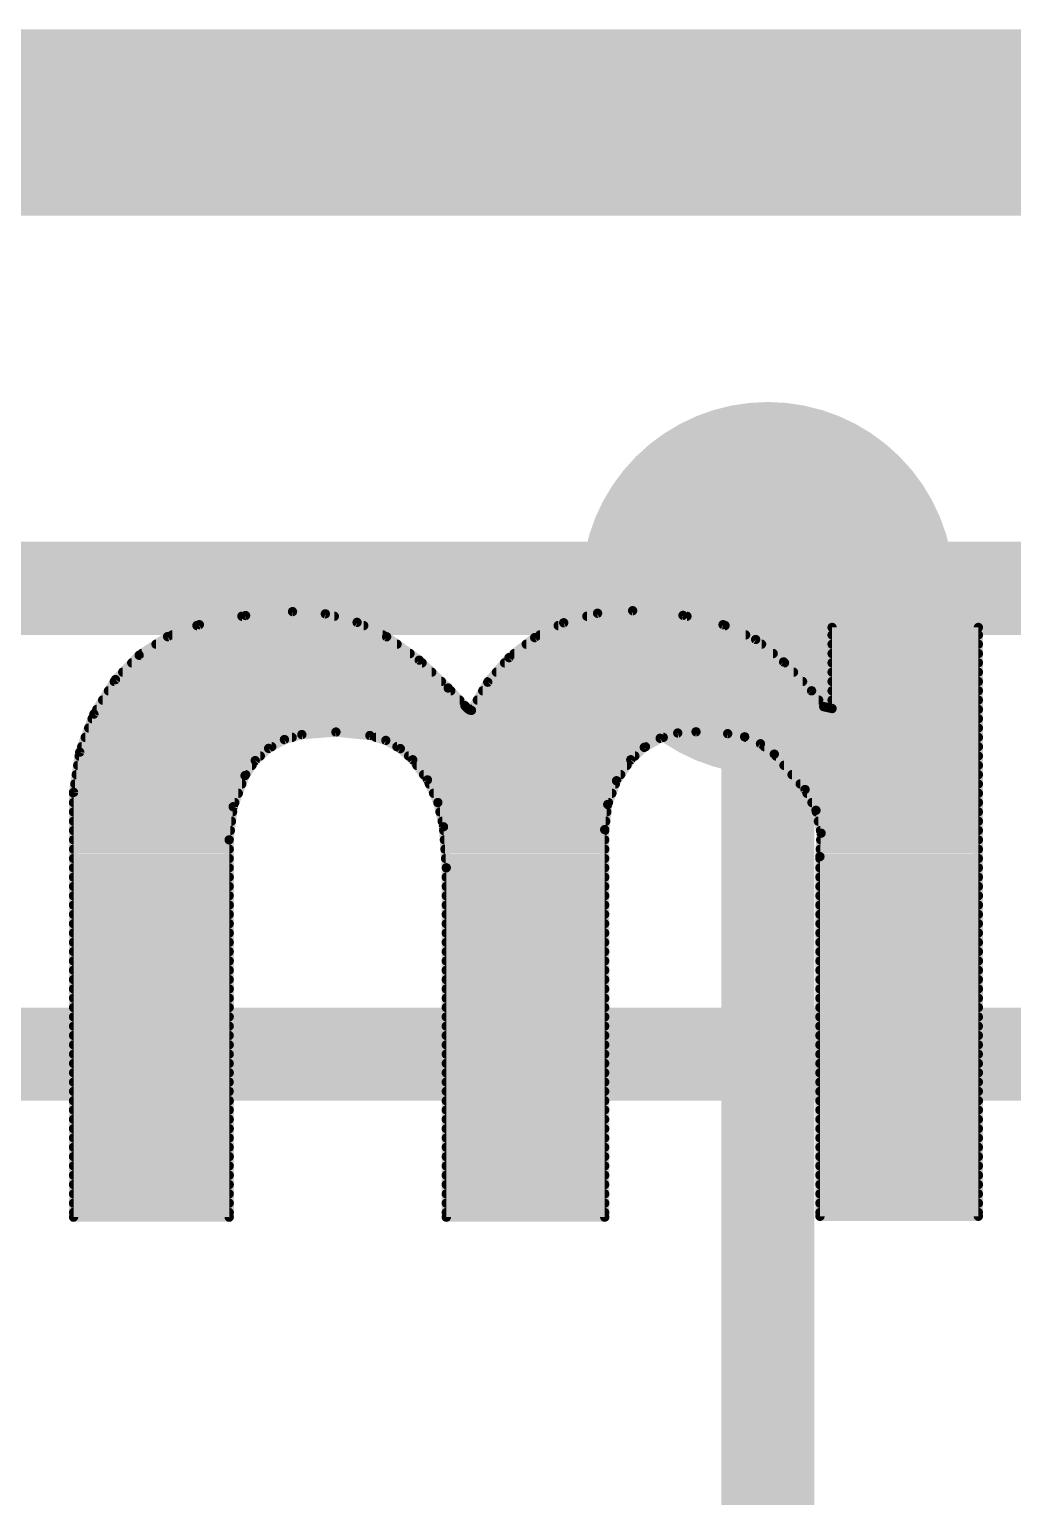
# Model space of a CAD drawing. Extents: x -15.6 to 66.2, y -11.4 to 53.5.
# Drawn here: x 18.307 to 20.987, y 22.924 to 26.924 of the extents above; entities that cross this region are included whole.
import ezdxf

# ---------------------------------------------------------------- set-up
doc = ezdxf.new("R2010")
doc.units = 0
for name, color, linetype in [('1', 12, 'CONTINUOUS'), ('16', 132, 'CONTINUOUS'), ('18', 110, 'CONTINUOUS'), ('22', 40, 'CONTINUOUS')]:
    doc.layers.add(name, color=color, linetype=linetype)

# ---------------------------------------------------------------- blocks, each defined once
blk = doc.blocks.new('ROUNDV')
at = {"const_width": 0.5}
blk.add_lwpolyline([(0, -0.25, 1), (0, 0.25, 1), (0, -0.25)], format="xyb", dxfattribs=at)

msp = doc.modelspace()

# ---------------------------------------------------------------- linework, layer by layer
at = {"layer": '1', "const_width": 0.254}
for points in [[(20.32, 25.4), (17.78, 25.4)], [(20.32, 25.4), (39.37, 25.4)], [(16.51, 24.13), (22.86, 24.13)]]:
    msp.add_lwpolyline(points, dxfattribs=at)
at = {"layer": '1', "const_width": 0.127}
for points in [[(20.32, 25.4635, 1), (20.32, 25.3365)], [(20.32, 25.3365, 1), (20.32, 25.4635)]]:
    msp.add_lwpolyline(points, format="xyb", dxfattribs=at)
at = {"layer": '16'}
for points, const_width in [([(27.94, 26.67), (3.81, 26.67)], 0.508), ([(20.32, 21.59), (20.32, 25.4)], 0.254)]:
    msp.add_lwpolyline(points, dxfattribs=dict(at, const_width=const_width))
at = {"layer": '16', "const_width": 0.127}
msp.add_lwpolyline([(20.3835, 25.4, 1), (20.2565, 25.4)], format="xyb", dxfattribs=at)
at = {"layer": '22', "const_width": 0.0254}
for points in [[(18.8966, 25.3258), (18.7706, 25.3009)], [(18.8866, 25.3238), (19.1385, 25.3238)], [(19.0246, 25.3365), (18.8966, 25.3258)], [(19.114, 25.3304), (19.0246, 25.3365)], [(19.2006, 25.3072), (19.114, 25.3304)], [(19.856, 25.3321), (19.7637, 25.306)], [(19.8268, 25.3238), (20.0997, 25.3238)], [(19.9517, 25.339), (19.856, 25.3321)], [(20.0889, 25.3263), (19.9517, 25.339)], [(20.1981, 25.3009), (20.0889, 25.3263)], [(18.7706, 25.3009), (18.684, 25.2682)], [(18.6966, 25.273), (19.2707, 25.273)], [(18.764, 25.2984), (19.2186, 25.2984)], [(19.2811, 25.2679), (19.2006, 25.3072)], [(19.7637, 25.306), (19.6847, 25.2657)], [(19.6991, 25.273), (20.2595, 25.273)], [(19.7488, 25.2984), (20.2036, 25.2984)], [(20.287, 25.2605), (20.1981, 25.3009)], [(20.894, 25.2933), (20.4953, 25.2933)], [(20.4953, 25.2933), (20.4953, 25.0723)], [(20.4953, 25.273), (20.894, 25.273)], [(20.894, 23.688), (20.894, 25.2933)], [(18.684, 25.2682), (18.6065, 25.2175)], [(18.6525, 25.2476), (19.3094, 25.2476)], [(19.37, 25.2041), (19.2811, 25.2679)], [(19.6847, 25.2657), (19.6149, 25.211)], [(19.6616, 25.2476), (20.3031, 25.2476)], [(20.3632, 25.1993), (20.287, 25.2605)], [(20.4953, 25.2476), (20.894, 25.2476)], [(18.6065, 25.2175), (18.542, 25.1511)], [(18.5864, 25.1968), (19.3776, 25.1968)], [(18.6137, 25.2222), (19.3448, 25.2222)], [(19.4488, 25.1282), (19.37, 25.2041)], [(19.6149, 25.211), (19.5567, 25.1441)], [(19.6025, 25.1968), (20.3656, 25.1968)], [(19.6291, 25.2222), (20.3347, 25.2222)], [(20.4394, 25.1206), (20.3632, 25.1993)], [(20.4953, 25.2222), (20.894, 25.2222)], [(20.4953, 25.1968), (20.894, 25.1968)], [(18.542, 25.1511), (18.4832, 25.0572)], [(18.5617, 25.1714), (19.404, 25.1714)], [(19.5804, 25.1714), (20.3902, 25.1714)], [(20.4953, 25.1714), (20.894, 25.1714)], [(18.5229, 25.1206), (19.456, 25.1206)], [(18.5388, 25.146), (19.4303, 25.146)], [(19.4945, 25.08), (19.4488, 25.1282)], [(19.5567, 25.1441), (19.5123, 25.0673)], [(19.5431, 25.1206), (20.4394, 25.1206)], [(19.5583, 25.146), (20.4148, 25.146)], [(20.4724, 25.0774), (20.4394, 25.1206)], [(20.4953, 25.146), (20.894, 25.146)], [(20.4953, 25.1206), (20.894, 25.1206)], [(18.507, 25.0952), (19.4801, 25.0952)], [(19.5036, 25.0709), (19.4945, 25.08)], [(19.5076, 25.0682), (19.5036, 25.0709)], [(19.5284, 25.0952), (20.4588, 25.0952)], [(20.4953, 25.0723), (20.4724, 25.0774)], [(20.4953, 25.0952), (20.894, 25.0952)], [(18.4832, 25.0572), (18.4445, 24.9533)], [(18.4784, 25.0444), (20.894, 25.0444)], [(18.4911, 25.0698), (19.5052, 25.0698)], [(19.5123, 25.0673), (19.5076, 25.0682)], [(19.5137, 25.0698), (20.894, 25.0698)], [(18.4595, 24.9936), (19.0234, 24.9936)], [(18.469, 25.019), (20.894, 25.019)], [(19.0025, 24.9877), (19.05, 25.0012)], [(19.05, 25.0012), (19.1428, 25.0082)], [(19.1428, 25.0082), (19.2354, 24.9987)], [(19.2354, 24.9987), (19.2789, 24.9854)], [(19.252, 24.9936), (20.035, 24.9936)], [(19.9834, 24.9664), (20.0267, 24.9911)], [(20.0267, 24.9911), (20.0746, 25.0055)], [(20.0746, 25.0055), (20.1244, 25.0088)], [(20.1244, 25.0088), (20.2108, 25.0038)], [(20.2108, 25.0038), (20.2571, 24.9951)], [(20.2571, 24.9951), (20.3002, 24.9762)], [(20.2606, 24.9936), (20.894, 24.9936)], [(18.4445, 24.9533), (18.4277, 24.8437)], [(18.4501, 24.9682), (18.9677, 24.9682)], [(18.9229, 24.9303), (18.9594, 24.9636)], [(18.9594, 24.9636), (19.0025, 24.9877)], [(19.2789, 24.9854), (19.3185, 24.963)], [(19.3092, 24.9682), (19.9865, 24.9682)], [(19.3185, 24.963), (19.3523, 24.9326)], [(19.9466, 24.9326), (19.9834, 24.9664)], [(20.3002, 24.9762), (20.3378, 24.9479)], [(20.3108, 24.9682), (20.894, 24.9682)], [(18.439, 24.9174), (18.9141, 24.9174)], [(18.4429, 24.9428), (18.9367, 24.9428)], [(18.8951, 24.8895), (18.9229, 24.9303)], [(19.3409, 24.9428), (19.9577, 24.9428)], [(19.3523, 24.9326), (19.3924, 24.8777)], [(19.3634, 24.9174), (19.9363, 24.9174)], [(19.9079, 24.8754), (19.9466, 24.9326)], [(20.3378, 24.9479), (20.4216, 24.8514)], [(20.3422, 24.9428), (20.894, 24.9428)], [(20.3643, 24.9174), (20.894, 24.9174)], [(18.4351, 24.892), (18.8968, 24.892)], [(18.8629, 24.8045), (18.8951, 24.8895)], [(19.3819, 24.892), (19.9191, 24.892)], [(19.3924, 24.8777), (19.4207, 24.816)], [(19.8837, 24.8107), (19.9079, 24.8754)], [(20.3863, 24.892), (20.894, 24.892)], [(18.4277, 24.8437), (18.4277, 23.6855)], [(18.4277, 24.8412), (18.8768, 24.8412)], [(18.4312, 24.8666), (18.8864, 24.8666)], [(19.3975, 24.8666), (19.9046, 24.8666)], [(19.4091, 24.8412), (19.8951, 24.8412)], [(20.4084, 24.8666), (20.894, 24.8666)], [(20.4216, 24.8514), (20.4514, 24.7948)], [(20.427, 24.8412), (20.894, 24.8412)], [(18.4277, 24.8158), (18.8671, 24.8158)], [(18.8519, 24.7142), (18.8629, 24.8045)], [(19.4207, 24.816), (19.4361, 24.7498)], [(19.4207, 24.8158), (19.8856, 24.8158)], [(19.8755, 24.7421), (19.8837, 24.8107)], [(20.4404, 24.8158), (20.894, 24.8158)], [(20.4514, 24.7948), (20.4653, 24.7324)], [(18.4277, 24.7904), (18.8611, 24.7904)], [(18.4277, 24.765), (18.8581, 24.765)], [(19.4266, 24.7904), (19.8813, 24.7904)], [(19.4326, 24.765), (19.8782, 24.765)], [(20.4524, 24.7904), (20.894, 24.7904)], [(20.458, 24.765), (20.894, 24.765)], [(18.4277, 24.7396), (18.855, 24.7396)], [(18.4277, 24.7142), (18.8519, 24.7142)], [(18.8519, 23.6855), (18.8519, 24.7142)], [(19.4361, 24.7498), (19.4437, 24.638)], [(19.4368, 24.7396), (19.8755, 24.7396)], [(19.4385, 24.7142), (19.8755, 24.7142)], [(19.8755, 23.6855), (19.8755, 24.7421)], [(20.4653, 24.7324), (20.4622, 24.6685)], [(20.4637, 24.7396), (20.894, 24.7396)], [(20.4644, 24.7142), (20.894, 24.7142)], [(18.4277, 24.6888), (18.8519, 24.6888)], [(19.4402, 24.6888), (19.8755, 24.6888)], [(20.4632, 24.6888), (20.894, 24.6888)], [(18.4277, 24.6634), (18.8519, 24.6634)], [(18.4277, 24.638), (18.8519, 24.638)], [(19.442, 24.6634), (19.8755, 24.6634)], [(19.4437, 24.638), (19.4437, 23.6855)], [(19.4437, 24.638), (19.8755, 24.638)], [(20.4622, 24.6685), (20.4622, 23.688)], [(20.4622, 24.6634), (20.894, 24.6634)], [(20.4622, 24.638), (20.894, 24.638)], [(18.4277, 24.6126), (18.8519, 24.6126)], [(19.4437, 24.6126), (19.8755, 24.6126)], [(20.4622, 24.6126), (20.894, 24.6126)], [(18.4277, 24.5872), (18.8519, 24.5872)], [(18.4277, 24.5618), (18.8519, 24.5618)], [(19.4437, 24.5872), (19.8755, 24.5872)], [(19.4437, 24.5618), (19.8755, 24.5618)], [(20.4622, 24.5872), (20.894, 24.5872)], [(20.4622, 24.5618), (20.894, 24.5618)], [(18.4277, 24.5364), (18.8519, 24.5364)], [(18.4277, 24.511), (18.8519, 24.511)], [(19.4437, 24.5364), (19.8755, 24.5364)], [(19.4437, 24.511), (19.8755, 24.511)], [(20.4622, 24.5364), (20.894, 24.5364)], [(20.4622, 24.511), (20.894, 24.511)], [(18.4277, 24.4856), (18.8519, 24.4856)], [(19.4437, 24.4856), (19.8755, 24.4856)], [(20.4622, 24.4856), (20.894, 24.4856)], [(18.4277, 24.4602), (18.8519, 24.4602)], [(18.4277, 24.4348), (18.8519, 24.4348)], [(19.4437, 24.4602), (19.8755, 24.4602)], [(19.4437, 24.4348), (19.8755, 24.4348)], [(20.4622, 24.4602), (20.894, 24.4602)], [(20.4622, 24.4348), (20.894, 24.4348)], [(18.4277, 24.4094), (18.8519, 24.4094)], [(19.4437, 24.4094), (19.8755, 24.4094)], [(20.4622, 24.4094), (20.894, 24.4094)], [(18.4277, 24.384), (18.8519, 24.384)], [(18.4277, 24.3586), (18.8519, 24.3586)], [(19.4437, 24.384), (19.8755, 24.384)], [(19.4437, 24.3586), (19.8755, 24.3586)], [(20.4622, 24.384), (20.894, 24.384)], [(20.4622, 24.3586), (20.894, 24.3586)], [(18.4277, 24.3332), (18.8519, 24.3332)], [(19.4437, 24.3332), (19.8755, 24.3332)], [(20.4622, 24.3332), (20.894, 24.3332)], [(18.4277, 24.3078), (18.8519, 24.3078)], [(18.4277, 24.2824), (18.8519, 24.2824)], [(19.4437, 24.3078), (19.8755, 24.3078)], [(19.4437, 24.2824), (19.8755, 24.2824)], [(20.4622, 24.3078), (20.894, 24.3078)], [(20.4622, 24.2824), (20.894, 24.2824)], [(18.4277, 24.257), (18.8519, 24.257)], [(18.4277, 24.2316), (18.8519, 24.2316)], [(19.4437, 24.257), (19.8755, 24.257)], [(19.4437, 24.2316), (19.8755, 24.2316)], [(20.4622, 24.257), (20.894, 24.257)], [(20.4622, 24.2316), (20.894, 24.2316)], [(18.4277, 24.2062), (18.8519, 24.2062)], [(19.4437, 24.2062), (19.8755, 24.2062)], [(20.4622, 24.2062), (20.894, 24.2062)], [(18.4277, 24.1808), (18.8519, 24.1808)], [(18.4277, 24.1554), (18.8519, 24.1554)], [(19.4437, 24.1808), (19.8755, 24.1808)], [(19.4437, 24.1554), (19.8755, 24.1554)], [(20.4622, 24.1808), (20.894, 24.1808)], [(20.4622, 24.1554), (20.894, 24.1554)], [(18.4277, 24.13), (18.8519, 24.13)], [(19.4437, 24.13), (19.8755, 24.13)], [(20.4622, 24.13), (20.894, 24.13)], [(18.4277, 24.1046), (18.8519, 24.1046)], [(18.4277, 24.0792), (18.8519, 24.0792)], [(19.4437, 24.1046), (19.8755, 24.1046)], [(19.4437, 24.0792), (19.8755, 24.0792)], [(20.4622, 24.1046), (20.894, 24.1046)], [(20.4622, 24.0792), (20.894, 24.0792)], [(18.4277, 24.0538), (18.8519, 24.0538)], [(19.4437, 24.0538), (19.8755, 24.0538)], [(20.4622, 24.0538), (20.894, 24.0538)], [(18.4277, 24.0284), (18.8519, 24.0284)], [(18.4277, 24.003), (18.8519, 24.003)], [(19.4437, 24.0284), (19.8755, 24.0284)], [(19.4437, 24.003), (19.8755, 24.003)], [(20.4622, 24.0284), (20.894, 24.0284)], [(20.4622, 24.003), (20.894, 24.003)], [(18.4277, 23.9776), (18.8519, 23.9776)], [(18.4277, 23.9522), (18.8519, 23.9522)], [(19.4437, 23.9776), (19.8755, 23.9776)], [(19.4437, 23.9522), (19.8755, 23.9522)], [(20.4622, 23.9776), (20.894, 23.9776)], [(20.4622, 23.9522), (20.894, 23.9522)], [(18.4277, 23.9268), (18.8519, 23.9268)], [(19.4437, 23.9268), (19.8755, 23.9268)], [(20.4622, 23.9268), (20.894, 23.9268)], [(18.4277, 23.9014), (18.8519, 23.9014)], [(18.4277, 23.876), (18.8519, 23.876)], [(19.4437, 23.9014), (19.8755, 23.9014)], [(19.4437, 23.876), (19.8755, 23.876)], [(20.4622, 23.9014), (20.894, 23.9014)], [(20.4622, 23.876), (20.894, 23.876)], [(18.4277, 23.8506), (18.8519, 23.8506)], [(19.4437, 23.8506), (19.8755, 23.8506)], [(20.4622, 23.8506), (20.894, 23.8506)], [(18.4277, 23.8252), (18.8519, 23.8252)], [(18.4277, 23.7998), (18.8519, 23.7998)], [(19.4437, 23.8252), (19.8755, 23.8252)], [(19.4437, 23.7998), (19.8755, 23.7998)], [(20.4622, 23.8252), (20.894, 23.8252)], [(20.4622, 23.7998), (20.894, 23.7998)], [(18.4277, 23.7744), (18.8519, 23.7744)], [(19.4437, 23.7744), (19.8755, 23.7744)], [(20.4622, 23.7744), (20.894, 23.7744)], [(18.4277, 23.749), (18.8519, 23.749)], [(18.4277, 23.7236), (18.8519, 23.7236)], [(19.4437, 23.749), (19.8755, 23.749)], [(19.4437, 23.7236), (19.8755, 23.7236)], [(20.4622, 23.749), (20.894, 23.749)], [(20.4622, 23.7236), (20.894, 23.7236)], [(18.4277, 23.6982), (18.8519, 23.6982)], [(18.4277, 23.6855), (18.8519, 23.6855)], [(19.4437, 23.6982), (19.8755, 23.6982)], [(19.4437, 23.6855), (19.8755, 23.6855)], [(20.4622, 23.6982), (20.894, 23.6982)], [(20.4622, 23.688), (20.894, 23.688)]]:
    msp.add_lwpolyline(points, dxfattribs=at)
at = {"layer": '22', "const_width": 0.0127}
for points in [[(18.8866, 25.3302, 1), (18.8866, 25.3175)], [(18.8961, 25.3321, 1), (18.8971, 25.3195)], [(18.8978, 25.3196, 1), (18.8954, 25.332)], [(19.025, 25.3428, 1), (19.0242, 25.3302)], [(19.0251, 25.3302, 1), (19.0241, 25.3428)], [(19.1156, 25.3365, 1), (19.1124, 25.3242)], [(19.1136, 25.324, 1), (19.1144, 25.3367)], [(19.1385, 25.3175, 1), (19.1385, 25.3302)], [(19.8268, 25.3302, 1), (19.8268, 25.3175)], [(19.8556, 25.3384, 1), (19.8565, 25.3257)], [(19.8577, 25.3259, 1), (19.8543, 25.3382)], [(19.9523, 25.3453, 1), (19.9511, 25.3327)], [(19.9522, 25.3327, 1), (19.9512, 25.3453)], [(20.0903, 25.3325, 1), (20.0875, 25.3201)], [(20.0883, 25.32, 1), (20.0895, 25.3326)], [(20.0997, 25.3175, 1), (20.0997, 25.3302)], [(18.6966, 25.2794, 1), (18.6966, 25.2666)], [(18.764, 25.3048, 1), (18.764, 25.292)], [(18.7694, 25.3071, 1), (18.7718, 25.2947)], [(18.7728, 25.295, 1), (18.7684, 25.3068)], [(19.2034, 25.3129, 1), (19.1978, 25.3015)], [(19.1989, 25.3011, 1), (19.2022, 25.3133)], [(19.2186, 25.292, 1), (19.2186, 25.3048)], [(19.2707, 25.2666, 1), (19.2707, 25.2794)], [(19.6991, 25.2794, 1), (19.6991, 25.2666)], [(19.7488, 25.3048, 1), (19.7488, 25.292)], [(19.762, 25.3121, 1), (19.7654, 25.2999)], [(19.7666, 25.3003, 1), (19.7608, 25.3117)], [(20.2007, 25.3067, 1), (20.1955, 25.2951)], [(20.1967, 25.2947, 1), (20.1995, 25.3071)], [(20.2036, 25.292, 1), (20.2036, 25.3048)], [(20.2595, 25.2666, 1), (20.2595, 25.2794)], [(20.5017, 25.2933, 1), (20.4889, 25.2933)], [(20.4953, 25.2794, 1), (20.4953, 25.2666)], [(20.4953, 25.2997, 1), (20.4953, 25.287)], [(20.9004, 25.2933, 1), (20.8877, 25.2933)], [(20.894, 25.287, 1), (20.894, 25.2997)], [(20.894, 25.2666, 1), (20.894, 25.2794)], [(18.6525, 25.254, 1), (18.6525, 25.2413)], [(18.6817, 25.2742, 1), (18.6862, 25.2623)], [(18.6874, 25.2629, 1), (18.6805, 25.2736)], [(19.2848, 25.2731, 1), (19.2774, 25.2627)], [(19.2783, 25.2622, 1), (19.2839, 25.2736)], [(19.3094, 25.2413, 1), (19.3094, 25.254)], [(19.6616, 25.254, 1), (19.6616, 25.2413)], [(19.6818, 25.2713, 1), (19.6876, 25.26)], [(19.6886, 25.2607, 1), (19.6808, 25.2707)], [(20.291, 25.2654, 1), (20.2831, 25.2555)], [(20.2844, 25.2547, 1), (20.2897, 25.2662)], [(20.3031, 25.2413, 1), (20.3031, 25.254)], [(20.4953, 25.254, 1), (20.4953, 25.2413)], [(20.894, 25.2413, 1), (20.894, 25.254)], [(18.5864, 25.2032, 1), (18.5864, 25.1904)], [(18.603, 25.2228, 1), (18.61, 25.2122)], [(18.6111, 25.2131, 1), (18.602, 25.2219)], [(18.6137, 25.2286, 1), (18.6137, 25.2158)], [(19.3448, 25.2158, 1), (19.3448, 25.2286)], [(19.3744, 25.2087, 1), (19.3656, 25.1995)], [(19.3663, 25.1989, 1), (19.3737, 25.2093)], [(19.3776, 25.1904, 1), (19.3776, 25.2032)], [(19.6025, 25.2032, 1), (19.6025, 25.1904)], [(19.6109, 25.216, 1), (19.6188, 25.206)], [(19.6196, 25.2069, 1), (19.6101, 25.2152)], [(19.6291, 25.2286, 1), (19.6291, 25.2158)], [(20.3347, 25.2158, 1), (20.3347, 25.2286)], [(20.3678, 25.2037, 1), (20.3586, 25.1949)], [(20.3592, 25.1943, 1), (20.3672, 25.2043)], [(20.3656, 25.1904, 1), (20.3656, 25.2032)], [(20.4953, 25.2286, 1), (20.4953, 25.2158)], [(20.4953, 25.2032, 1), (20.4953, 25.1904)], [(20.894, 25.2158, 1), (20.894, 25.2286)], [(20.894, 25.1904, 1), (20.894, 25.2032)], [(18.5474, 25.1477, 1), (18.5366, 25.1545)], [(18.5617, 25.1778, 1), (18.5617, 25.1651)], [(19.404, 25.1651, 1), (19.404, 25.1778)], [(19.5804, 25.1778, 1), (19.5804, 25.1651)], [(20.3902, 25.1651, 1), (20.3902, 25.1778)], [(20.4953, 25.1778, 1), (20.4953, 25.1651)], [(20.894, 25.1651, 1), (20.894, 25.1778)], [(18.5229, 25.127, 1), (18.5229, 25.1142)], [(18.5388, 25.1524, 1), (18.5388, 25.1396)], [(18.5374, 25.1555, 1), (18.5466, 25.1467)], [(19.4303, 25.1396, 1), (19.4303, 25.1524)], [(19.4534, 25.1326, 1), (19.4442, 25.1238)], [(19.4444, 25.1236, 1), (19.4532, 25.1328)], [(19.456, 25.1142, 1), (19.456, 25.127)], [(19.5431, 25.127, 1), (19.5431, 25.1142)], [(19.5519, 25.1483, 1), (19.5615, 25.1399)], [(19.5622, 25.1409, 1), (19.5512, 25.1473)], [(19.5583, 25.1524, 1), (19.5583, 25.1396)], [(20.4148, 25.1396, 1), (20.4148, 25.1524)], [(20.4444, 25.1245, 1), (20.4344, 25.1167)], [(20.4348, 25.1162, 1), (20.444, 25.125)], [(20.4394, 25.1142, 1), (20.4394, 25.127)], [(20.4953, 25.1524, 1), (20.4953, 25.1396)], [(20.4953, 25.127, 1), (20.4953, 25.1142)], [(20.894, 25.1396, 1), (20.894, 25.1524)], [(20.894, 25.1142, 1), (20.894, 25.127)], [(18.507, 25.1016, 1), (18.507, 25.0889)], [(19.4801, 25.0889, 1), (19.4801, 25.1016)], [(19.499, 25.0845, 1), (19.49, 25.0755)], [(19.4899, 25.0756, 1), (19.4991, 25.0844)], [(19.5071, 25.0762, 1), (19.5001, 25.0656)], [(19.5284, 25.1016, 1), (19.5284, 25.0889)], [(20.4588, 25.0889, 1), (20.4588, 25.1016)], [(20.4738, 25.0836, 1), (20.471, 25.0712)], [(20.4674, 25.0735, 1), (20.4774, 25.0813)], [(20.4953, 25.1016, 1), (20.4953, 25.0889)], [(20.4939, 25.0661, 1), (20.4967, 25.0785)], [(20.894, 25.0889, 1), (20.894, 25.1016)], [(18.4784, 25.0508, 1), (18.4784, 25.038)], [(18.4778, 25.0605, 1), (18.4885, 25.0538)], [(18.4891, 25.0549, 1), (18.4772, 25.0594)], [(18.4911, 25.0762, 1), (18.4911, 25.0634)], [(19.4991, 25.0664, 1), (19.5081, 25.0754)], [(19.5088, 25.0745, 1), (19.5064, 25.062)], [(19.504, 25.063, 1), (19.5111, 25.0735)], [(19.5052, 25.0634, 1), (19.5052, 25.0762)], [(19.5068, 25.0705, 1), (19.5178, 25.0641)], [(19.5137, 25.0762, 1), (19.5137, 25.0634)], [(19.5111, 25.0611, 1), (19.5135, 25.0735)], [(20.4889, 25.0723, 1), (20.5017, 25.0723)], [(20.894, 25.0634, 1), (20.894, 25.0762)], [(20.894, 25.038, 1), (20.894, 25.0508)], [(18.4595, 25, 1), (18.4595, 24.9872)], [(18.469, 25.0254, 1), (18.469, 25.0127)], [(19.0234, 24.9872, 1), (19.0234, 25)], [(19.0495, 25.0075, 1), (19.0505, 24.9949)], [(19.0517, 24.9951, 1), (19.0483, 25.0073)], [(19.1435, 25.0145, 1), (19.1422, 25.0018)], [(19.1433, 25.0018, 1), (19.1423, 25.0145)], [(19.2373, 25.0048, 1), (19.2335, 24.9926)], [(19.2348, 24.9924, 1), (19.236, 25.005)], [(19.252, 25, 1), (19.252, 24.9872)], [(20.0249, 24.9972, 1), (20.0286, 24.985)], [(20.0299, 24.9856, 1), (20.0236, 24.9966)], [(20.035, 24.9872, 1), (20.035, 25)], [(20.0742, 25.0118, 1), (20.075, 24.9992)], [(20.0764, 24.9994, 1), (20.0727, 25.0116)], [(20.1248, 25.0151, 1), (20.124, 25.0025)], [(20.1248, 25.0025, 1), (20.124, 25.0151)], [(20.212, 25.01, 1), (20.2096, 24.9976)], [(20.2104, 24.9975, 1), (20.2112, 25.0101)], [(20.2596, 25.001, 1), (20.2545, 24.9893)], [(20.2606, 25, 1), (20.2606, 24.9872)], [(20.2559, 24.9889, 1), (20.2582, 25.0014)], [(20.894, 25.0127, 1), (20.894, 25.0254)], [(20.894, 24.9872, 1), (20.894, 25)], [(18.4508, 24.9523, 1), (18.4383, 24.9542)], [(18.4501, 24.9746, 1), (18.4501, 24.9618)], [(18.9563, 24.9691, 1), (18.9625, 24.958)], [(18.9637, 24.9589, 1), (18.9551, 24.9683)], [(18.9677, 24.9618, 1), (18.9677, 24.9746)], [(19.0008, 24.9938, 1), (19.0043, 24.9815)], [(19.0056, 24.9821, 1), (18.9994, 24.9932)], [(19.282, 24.9909, 1), (19.2758, 24.9798)], [(19.277, 24.9793, 1), (19.2807, 24.9914)], [(19.3092, 24.9746, 1), (19.3092, 24.9618)], [(19.3227, 24.9677, 1), (19.3142, 24.9583)], [(19.3153, 24.9575, 1), (19.3216, 24.9685)], [(19.9802, 24.9719, 1), (19.9865, 24.9609)], [(19.9877, 24.9617, 1), (19.9791, 24.9711)], [(19.9865, 24.9618, 1), (19.9865, 24.9746)], [(20.304, 24.9813, 1), (20.2963, 24.9711)], [(20.2976, 24.9704, 1), (20.3027, 24.982)], [(20.3108, 24.9746, 1), (20.3108, 24.9618)], [(20.894, 24.9618, 1), (20.894, 24.9746)], [(18.439, 24.9238, 1), (18.439, 24.911)], [(18.4429, 24.9492, 1), (18.4429, 24.9365)], [(18.4386, 24.9555, 1), (18.4505, 24.951)], [(18.9141, 24.911, 1), (18.9141, 24.9238)], [(18.9187, 24.935, 1), (18.9272, 24.9256)], [(18.9282, 24.9267, 1), (18.9177, 24.9339)], [(18.9367, 24.9365, 1), (18.9367, 24.9492)], [(19.3409, 24.9492, 1), (19.3409, 24.9365)], [(19.3574, 24.9363, 1), (19.3472, 24.9289)], [(19.3481, 24.9279, 1), (19.3565, 24.9373)], [(19.3634, 24.9238, 1), (19.3634, 24.911)], [(19.9363, 24.911, 1), (19.9363, 24.9238)], [(19.9423, 24.9373, 1), (19.9509, 24.9279)], [(19.9519, 24.929, 1), (19.9413, 24.9362)], [(19.9577, 24.9365, 1), (19.9577, 24.9492)], [(20.3426, 24.9521, 1), (20.333, 24.9437)], [(20.334, 24.9428, 1), (20.3416, 24.953)], [(20.3422, 24.9492, 1), (20.3422, 24.9365)], [(20.3643, 24.9238, 1), (20.3643, 24.911)], [(20.894, 24.9365, 1), (20.894, 24.9492)], [(20.894, 24.911, 1), (20.894, 24.9238)], [(18.4351, 24.8984, 1), (18.4351, 24.8856)], [(18.8899, 24.8931, 1), (18.9003, 24.8859)], [(18.901, 24.8872, 1), (18.8892, 24.8918)], [(18.8968, 24.8856, 1), (18.8968, 24.8984)], [(19.3819, 24.8984, 1), (19.3819, 24.8856)], [(19.3981, 24.8804, 1), (19.3866, 24.8751)], [(19.3872, 24.874, 1), (19.3975, 24.8815)], [(19.9026, 24.879, 1), (19.9131, 24.8718)], [(19.9138, 24.8732, 1), (19.9019, 24.8776)], [(19.9191, 24.8856, 1), (19.9191, 24.8984)], [(20.3863, 24.8984, 1), (20.3863, 24.8856)], [(20.894, 24.8856, 1), (20.894, 24.8984)], [(18.4341, 24.8437, 1), (18.4214, 24.8437)], [(18.4277, 24.8476, 1), (18.4277, 24.8348)], [(18.4214, 24.8447, 1), (18.434, 24.8427)], [(18.4312, 24.873, 1), (18.4312, 24.8603)], [(18.8768, 24.8348, 1), (18.8768, 24.8476)], [(18.8864, 24.8603, 1), (18.8864, 24.873)], [(19.3975, 24.873, 1), (19.3975, 24.8603)], [(19.4091, 24.8476, 1), (19.4091, 24.8348)], [(19.8951, 24.8348, 1), (19.8951, 24.8476)], [(19.9046, 24.8603, 1), (19.9046, 24.873)], [(20.4084, 24.873, 1), (20.4084, 24.8603)], [(20.4272, 24.8544, 1), (20.416, 24.8484)], [(20.4168, 24.8472, 1), (20.4264, 24.8556)], [(20.427, 24.8476, 1), (20.427, 24.8348)], [(20.894, 24.8603, 1), (20.894, 24.873)], [(20.894, 24.8348, 1), (20.894, 24.8476)], [(18.4277, 24.8222, 1), (18.4277, 24.8094)], [(18.4277, 24.7968, 1), (18.4277, 24.7841)], [(18.8692, 24.8037, 1), (18.8565, 24.8052)], [(18.8569, 24.8067, 1), (18.8688, 24.8022)], [(18.8611, 24.7841, 1), (18.8611, 24.7968)], [(18.8671, 24.8094, 1), (18.8671, 24.8222)], [(19.4207, 24.8222, 1), (19.4207, 24.8094)], [(19.4269, 24.8174, 1), (19.4145, 24.8145)], [(19.4149, 24.8133, 1), (19.4264, 24.8186)], [(19.4266, 24.7968, 1), (19.4266, 24.7841)], [(19.89, 24.8099, 1), (19.8774, 24.8114)], [(19.8778, 24.8129, 1), (19.8897, 24.8085)], [(19.8813, 24.7841, 1), (19.8813, 24.7968)], [(19.8856, 24.8094, 1), (19.8856, 24.8222)], [(20.4404, 24.8222, 1), (20.4404, 24.8094)], [(20.4576, 24.7962, 1), (20.4452, 24.7934)], [(20.4458, 24.7919, 1), (20.457, 24.7978)], [(20.4524, 24.7968, 1), (20.4524, 24.7841)], [(20.894, 24.8094, 1), (20.894, 24.8222)], [(20.894, 24.7841, 1), (20.894, 24.7968)], [(18.4277, 24.7714, 1), (18.4277, 24.7586)], [(18.8581, 24.7586, 1), (18.8581, 24.7714)], [(19.4326, 24.7714, 1), (19.4326, 24.7586)], [(19.8782, 24.7586, 1), (19.8782, 24.7714)], [(20.458, 24.7714, 1), (20.458, 24.7586)], [(20.894, 24.7586, 1), (20.894, 24.7714)], [(18.4277, 24.746, 1), (18.4277, 24.7333)], [(18.4277, 24.7206, 1), (18.4277, 24.7079)], [(18.8583, 24.7142, 1), (18.8455, 24.7142)], [(18.8519, 24.7079, 1), (18.8519, 24.7206)], [(18.855, 24.7333, 1), (18.855, 24.746)], [(19.4424, 24.7502, 1), (19.4298, 24.7494)], [(19.4299, 24.7484, 1), (19.4423, 24.7512)], [(19.4368, 24.746, 1), (19.4368, 24.7333)], [(19.4385, 24.7206, 1), (19.4385, 24.7079)], [(19.8819, 24.7421, 1), (19.8692, 24.7421)], [(19.8692, 24.7429, 1), (19.8818, 24.7413)], [(19.8755, 24.7333, 1), (19.8755, 24.746)], [(19.8755, 24.7079, 1), (19.8755, 24.7206)], [(20.4637, 24.746, 1), (20.4637, 24.7333)], [(20.4644, 24.7206, 1), (20.4644, 24.7079)], [(20.4716, 24.7321, 1), (20.4589, 24.7327)], [(20.4591, 24.731, 1), (20.4715, 24.7338)], [(20.894, 24.7333, 1), (20.894, 24.746)], [(20.894, 24.7079, 1), (20.894, 24.7206)], [(18.4277, 24.6952, 1), (18.4277, 24.6824)], [(18.8456, 24.715, 1), (18.8582, 24.7134)], [(18.8519, 24.6824, 1), (18.8519, 24.6952)], [(19.4402, 24.6952, 1), (19.4402, 24.6824)], [(19.8755, 24.6824, 1), (19.8755, 24.6952)], [(20.4632, 24.6952, 1), (20.4632, 24.6824)], [(20.894, 24.6824, 1), (20.894, 24.6952)], [(18.4277, 24.6698, 1), (18.4277, 24.6571)], [(18.4277, 24.6444, 1), (18.4277, 24.6317)], [(18.8519, 24.6571, 1), (18.8519, 24.6698)], [(18.8519, 24.6317, 1), (18.8519, 24.6444)], [(19.442, 24.6698, 1), (19.442, 24.6571)], [(19.4501, 24.638, 1), (19.4373, 24.638)], [(19.4437, 24.6444, 1), (19.4437, 24.6317)], [(19.4374, 24.6376, 1), (19.45, 24.6384)], [(19.8755, 24.6571, 1), (19.8755, 24.6698)], [(19.8755, 24.6317, 1), (19.8755, 24.6444)], [(20.4686, 24.6685, 1), (20.4558, 24.6685)], [(20.4622, 24.6698, 1), (20.4622, 24.6571)], [(20.4559, 24.6688, 1), (20.4685, 24.6682)], [(20.4622, 24.6444, 1), (20.4622, 24.6317)], [(20.894, 24.6571, 1), (20.894, 24.6698)], [(20.894, 24.6317, 1), (20.894, 24.6444)], [(18.4277, 24.619, 1), (18.4277, 24.6062)], [(18.8519, 24.6062, 1), (18.8519, 24.619)], [(19.4437, 24.619, 1), (19.4437, 24.6062)], [(19.8755, 24.6062, 1), (19.8755, 24.619)], [(20.4622, 24.619, 1), (20.4622, 24.6062)], [(20.894, 24.6062, 1), (20.894, 24.619)], [(18.4277, 24.5936, 1), (18.4277, 24.5809)], [(18.4277, 24.5682, 1), (18.4277, 24.5555)], [(18.8519, 24.5809, 1), (18.8519, 24.5936)], [(18.8519, 24.5555, 1), (18.8519, 24.5682)], [(19.4437, 24.5936, 1), (19.4437, 24.5809)], [(19.4437, 24.5682, 1), (19.4437, 24.5555)], [(19.8755, 24.5809, 1), (19.8755, 24.5936)], [(19.8755, 24.5555, 1), (19.8755, 24.5682)], [(20.4622, 24.5936, 1), (20.4622, 24.5809)], [(20.4622, 24.5682, 1), (20.4622, 24.5555)], [(20.894, 24.5809, 1), (20.894, 24.5936)], [(20.894, 24.5555, 1), (20.894, 24.5682)], [(18.4277, 24.5428, 1), (18.4277, 24.53)], [(18.4277, 24.5174, 1), (18.4277, 24.5047)], [(18.8519, 24.53, 1), (18.8519, 24.5428)], [(18.8519, 24.5047, 1), (18.8519, 24.5174)], [(19.4437, 24.5428, 1), (19.4437, 24.53)], [(19.4437, 24.5174, 1), (19.4437, 24.5047)], [(19.8755, 24.53, 1), (19.8755, 24.5428)], [(19.8755, 24.5047, 1), (19.8755, 24.5174)], [(20.4622, 24.5428, 1), (20.4622, 24.53)], [(20.4622, 24.5174, 1), (20.4622, 24.5047)], [(20.894, 24.53, 1), (20.894, 24.5428)], [(20.894, 24.5047, 1), (20.894, 24.5174)], [(18.4277, 24.492, 1), (18.4277, 24.4793)], [(18.8519, 24.4793, 1), (18.8519, 24.492)], [(19.4437, 24.492, 1), (19.4437, 24.4793)], [(19.8755, 24.4793, 1), (19.8755, 24.492)], [(20.4622, 24.492, 1), (20.4622, 24.4793)], [(20.894, 24.4793, 1), (20.894, 24.492)], [(18.4277, 24.4666, 1), (18.4277, 24.4538)], [(18.4277, 24.4412, 1), (18.4277, 24.4285)], [(18.8519, 24.4538, 1), (18.8519, 24.4666)], [(18.8519, 24.4285, 1), (18.8519, 24.4412)], [(19.4437, 24.4666, 1), (19.4437, 24.4538)], [(19.4437, 24.4412, 1), (19.4437, 24.4285)], [(19.8755, 24.4538, 1), (19.8755, 24.4666)], [(19.8755, 24.4285, 1), (19.8755, 24.4412)], [(20.4622, 24.4666, 1), (20.4622, 24.4538)], [(20.4622, 24.4412, 1), (20.4622, 24.4285)], [(20.894, 24.4538, 1), (20.894, 24.4666)], [(20.894, 24.4285, 1), (20.894, 24.4412)], [(18.4277, 24.4158, 1), (18.4277, 24.4031)], [(18.8519, 24.4031, 1), (18.8519, 24.4158)], [(19.4437, 24.4158, 1), (19.4437, 24.4031)], [(19.8755, 24.4031, 1), (19.8755, 24.4158)], [(20.4622, 24.4158, 1), (20.4622, 24.4031)], [(20.894, 24.4031, 1), (20.894, 24.4158)], [(18.4277, 24.3904, 1), (18.4277, 24.3776)], [(18.4277, 24.365, 1), (18.4277, 24.3523)], [(18.8519, 24.3776, 1), (18.8519, 24.3904)], [(18.8519, 24.3523, 1), (18.8519, 24.365)], [(19.4437, 24.3904, 1), (19.4437, 24.3776)], [(19.4437, 24.365, 1), (19.4437, 24.3523)], [(19.8755, 24.3776, 1), (19.8755, 24.3904)], [(19.8755, 24.3523, 1), (19.8755, 24.365)], [(20.4622, 24.3904, 1), (20.4622, 24.3776)], [(20.4622, 24.365, 1), (20.4622, 24.3523)], [(20.894, 24.3776, 1), (20.894, 24.3904)], [(20.894, 24.3523, 1), (20.894, 24.365)], [(18.4277, 24.3396, 1), (18.4277, 24.3269)], [(18.8519, 24.3269, 1), (18.8519, 24.3396)], [(19.4437, 24.3396, 1), (19.4437, 24.3269)], [(19.8755, 24.3269, 1), (19.8755, 24.3396)], [(20.4622, 24.3396, 1), (20.4622, 24.3269)], [(20.894, 24.3269, 1), (20.894, 24.3396)], [(18.4277, 24.3142, 1), (18.4277, 24.3014)], [(18.4277, 24.2888, 1), (18.4277, 24.2761)], [(18.8519, 24.3014, 1), (18.8519, 24.3142)], [(18.8519, 24.2761, 1), (18.8519, 24.2888)], [(19.4437, 24.3142, 1), (19.4437, 24.3014)], [(19.4437, 24.2888, 1), (19.4437, 24.2761)], [(19.8755, 24.3014, 1), (19.8755, 24.3142)], [(19.8755, 24.2761, 1), (19.8755, 24.2888)], [(20.4622, 24.3142, 1), (20.4622, 24.3014)], [(20.4622, 24.2888, 1), (20.4622, 24.2761)], [(20.894, 24.3014, 1), (20.894, 24.3142)], [(20.894, 24.2761, 1), (20.894, 24.2888)], [(18.4277, 24.2634, 1), (18.4277, 24.2507)], [(18.4277, 24.238, 1), (18.4277, 24.2252)], [(18.8519, 24.2507, 1), (18.8519, 24.2634)], [(18.8519, 24.2252, 1), (18.8519, 24.238)], [(19.4437, 24.238, 1), (19.4437, 24.2252)], [(19.4437, 24.2634, 1), (19.4437, 24.2507)], [(19.8755, 24.2507, 1), (19.8755, 24.2634)], [(19.8755, 24.2252, 1), (19.8755, 24.238)], [(20.4622, 24.238, 1), (20.4622, 24.2252)], [(20.4622, 24.2634, 1), (20.4622, 24.2507)], [(20.894, 24.2507, 1), (20.894, 24.2634)], [(20.894, 24.2252, 1), (20.894, 24.238)], [(18.4277, 24.2126, 1), (18.4277, 24.1999)], [(18.8519, 24.1999, 1), (18.8519, 24.2126)], [(19.4437, 24.2126, 1), (19.4437, 24.1999)], [(19.8755, 24.1999, 1), (19.8755, 24.2126)], [(20.4622, 24.2126, 1), (20.4622, 24.1999)], [(20.894, 24.1999, 1), (20.894, 24.2126)], [(18.4277, 24.1872, 1), (18.4277, 24.1745)], [(18.4277, 24.1618, 1), (18.4277, 24.149)], [(18.8519, 24.1745, 1), (18.8519, 24.1872)], [(18.8519, 24.149, 1), (18.8519, 24.1618)], [(19.4437, 24.1618, 1), (19.4437, 24.149)], [(19.4437, 24.1872, 1), (19.4437, 24.1745)], [(19.8755, 24.1745, 1), (19.8755, 24.1872)], [(19.8755, 24.149, 1), (19.8755, 24.1618)], [(20.4622, 24.1618, 1), (20.4622, 24.149)], [(20.4622, 24.1872, 1), (20.4622, 24.1745)], [(20.894, 24.1745, 1), (20.894, 24.1872)], [(20.894, 24.149, 1), (20.894, 24.1618)], [(18.4277, 24.1364, 1), (18.4277, 24.1237)], [(18.8519, 24.1237, 1), (18.8519, 24.1364)], [(19.4437, 24.1364, 1), (19.4437, 24.1237)], [(19.8755, 24.1237, 1), (19.8755, 24.1364)], [(20.4622, 24.1364, 1), (20.4622, 24.1237)], [(20.894, 24.1237, 1), (20.894, 24.1364)], [(18.4277, 24.111, 1), (18.4277, 24.0983)], [(18.4277, 24.0856, 1), (18.4277, 24.0728)], [(18.8519, 24.0983, 1), (18.8519, 24.111)], [(18.8519, 24.0728, 1), (18.8519, 24.0856)], [(19.4437, 24.0856, 1), (19.4437, 24.0728)], [(19.4437, 24.111, 1), (19.4437, 24.0983)], [(19.8755, 24.0983, 1), (19.8755, 24.111)], [(19.8755, 24.0728, 1), (19.8755, 24.0856)], [(20.4622, 24.0856, 1), (20.4622, 24.0728)], [(20.4622, 24.111, 1), (20.4622, 24.0983)], [(20.894, 24.0983, 1), (20.894, 24.111)], [(20.894, 24.0728, 1), (20.894, 24.0856)], [(18.4277, 24.0602, 1), (18.4277, 24.0475)], [(18.8519, 24.0475, 1), (18.8519, 24.0602)], [(19.4437, 24.0602, 1), (19.4437, 24.0475)], [(19.8755, 24.0475, 1), (19.8755, 24.0602)], [(20.4622, 24.0602, 1), (20.4622, 24.0475)], [(20.894, 24.0475, 1), (20.894, 24.0602)], [(18.4277, 24.0348, 1), (18.4277, 24.0221)], [(18.4277, 24.0094, 1), (18.4277, 23.9966)], [(18.8519, 24.0221, 1), (18.8519, 24.0348)], [(18.8519, 23.9966, 1), (18.8519, 24.0094)], [(19.4437, 24.0094, 1), (19.4437, 23.9966)], [(19.4437, 24.0348, 1), (19.4437, 24.0221)], [(19.8755, 24.0221, 1), (19.8755, 24.0348)], [(19.8755, 23.9966, 1), (19.8755, 24.0094)], [(20.4622, 24.0094, 1), (20.4622, 23.9966)], [(20.4622, 24.0348, 1), (20.4622, 24.0221)], [(20.894, 24.0221, 1), (20.894, 24.0348)], [(20.894, 23.9966, 1), (20.894, 24.0094)], [(18.4277, 23.984, 1), (18.4277, 23.9713)], [(18.4277, 23.9586, 1), (18.4277, 23.9459)], [(18.8519, 23.9713, 1), (18.8519, 23.984)], [(18.8519, 23.9459, 1), (18.8519, 23.9586)], [(19.4437, 23.984, 1), (19.4437, 23.9713)], [(19.4437, 23.9586, 1), (19.4437, 23.9459)], [(19.8755, 23.9713, 1), (19.8755, 23.984)], [(19.8755, 23.9459, 1), (19.8755, 23.9586)], [(20.4622, 23.984, 1), (20.4622, 23.9713)], [(20.4622, 23.9586, 1), (20.4622, 23.9459)], [(20.894, 23.9713, 1), (20.894, 23.984)], [(20.894, 23.9459, 1), (20.894, 23.9586)], [(18.4277, 23.9332, 1), (18.4277, 23.9204)], [(18.8519, 23.9204, 1), (18.8519, 23.9332)], [(19.4437, 23.9332, 1), (19.4437, 23.9204)], [(19.8755, 23.9204, 1), (19.8755, 23.9332)], [(20.4622, 23.9332, 1), (20.4622, 23.9204)], [(20.894, 23.9204, 1), (20.894, 23.9332)], [(18.4277, 23.9078, 1), (18.4277, 23.8951)], [(18.4277, 23.8824, 1), (18.4277, 23.8697)], [(18.8519, 23.8951, 1), (18.8519, 23.9078)], [(18.8519, 23.8697, 1), (18.8519, 23.8824)], [(19.4437, 23.9078, 1), (19.4437, 23.8951)], [(19.4437, 23.8824, 1), (19.4437, 23.8697)], [(19.8755, 23.8951, 1), (19.8755, 23.9078)], [(19.8755, 23.8697, 1), (19.8755, 23.8824)], [(20.4622, 23.9078, 1), (20.4622, 23.8951)], [(20.4622, 23.8824, 1), (20.4622, 23.8697)], [(20.894, 23.8951, 1), (20.894, 23.9078)], [(20.894, 23.8697, 1), (20.894, 23.8824)], [(18.4277, 23.857, 1), (18.4277, 23.8442)], [(18.8519, 23.8442, 1), (18.8519, 23.857)], [(19.4437, 23.857, 1), (19.4437, 23.8442)], [(19.8755, 23.8442, 1), (19.8755, 23.857)], [(20.4622, 23.857, 1), (20.4622, 23.8442)], [(20.894, 23.8442, 1), (20.894, 23.857)], [(18.4277, 23.8316, 1), (18.4277, 23.8189)], [(18.4277, 23.8062, 1), (18.4277, 23.7934)], [(18.8519, 23.8189, 1), (18.8519, 23.8316)], [(18.8519, 23.7934, 1), (18.8519, 23.8062)], [(19.4437, 23.8062, 1), (19.4437, 23.7934)], [(19.4437, 23.8316, 1), (19.4437, 23.8189)], [(19.8755, 23.8189, 1), (19.8755, 23.8316)], [(19.8755, 23.7934, 1), (19.8755, 23.8062)], [(20.4622, 23.8062, 1), (20.4622, 23.7934)], [(20.4622, 23.8316, 1), (20.4622, 23.8189)], [(20.894, 23.8189, 1), (20.894, 23.8316)], [(20.894, 23.7934, 1), (20.894, 23.8062)], [(18.4277, 23.7808, 1), (18.4277, 23.768)], [(18.8519, 23.768, 1), (18.8519, 23.7808)], [(19.4437, 23.7808, 1), (19.4437, 23.768)], [(19.8755, 23.768, 1), (19.8755, 23.7808)], [(20.4622, 23.7808, 1), (20.4622, 23.768)], [(20.894, 23.768, 1), (20.894, 23.7808)], [(18.4277, 23.7554, 1), (18.4277, 23.7427)], [(18.4277, 23.73, 1), (18.4277, 23.7172)], [(18.8519, 23.7427, 1), (18.8519, 23.7554)], [(18.8519, 23.7172, 1), (18.8519, 23.73)], [(19.4437, 23.73, 1), (19.4437, 23.7172)], [(19.4437, 23.7554, 1), (19.4437, 23.7427)], [(19.8755, 23.7427, 1), (19.8755, 23.7554)], [(19.8755, 23.7172, 1), (19.8755, 23.73)], [(20.4622, 23.73, 1), (20.4622, 23.7172)], [(20.4622, 23.7554, 1), (20.4622, 23.7427)], [(20.894, 23.7427, 1), (20.894, 23.7554)], [(20.894, 23.7172, 1), (20.894, 23.73)], [(18.4277, 23.7046, 1), (18.4277, 23.6918)], [(18.4277, 23.6919, 1), (18.4277, 23.6791)], [(18.4214, 23.6855, 1), (18.4341, 23.6855)], [(18.8455, 23.6855, 1), (18.8583, 23.6855)], [(18.8519, 23.6918, 1), (18.8519, 23.7046)], [(18.8519, 23.6791, 1), (18.8519, 23.6919)], [(19.4437, 23.7046, 1), (19.4437, 23.6918)], [(19.4437, 23.6919, 1), (19.4437, 23.6791)], [(19.4373, 23.6855, 1), (19.4501, 23.6855)], [(19.8692, 23.6855, 1), (19.8819, 23.6855)], [(19.8755, 23.6918, 1), (19.8755, 23.7046)], [(19.8755, 23.6791, 1), (19.8755, 23.6919)], [(20.4622, 23.7046, 1), (20.4622, 23.6918)], [(20.4558, 23.688, 1), (20.4686, 23.688)], [(20.4622, 23.6944, 1), (20.4622, 23.6817)], [(20.8877, 23.688, 1), (20.9004, 23.688)], [(20.894, 23.6918, 1), (20.894, 23.7046)], [(20.894, 23.6817, 1), (20.894, 23.6944)]]:
    msp.add_lwpolyline(points, format="xyb", dxfattribs=at)

# ---------------------------------------------------------------- block references
at = {"layer": '18', "xscale": 1.016, "yscale": 1.016}
msp.add_blockref('ROUNDV', (20.32, 25.4), dxfattribs=at)
msp.add_blockref('ROUNDV', (20.32, 25.4), dxfattribs=at)

doc.saveas('drawing.dxf')
